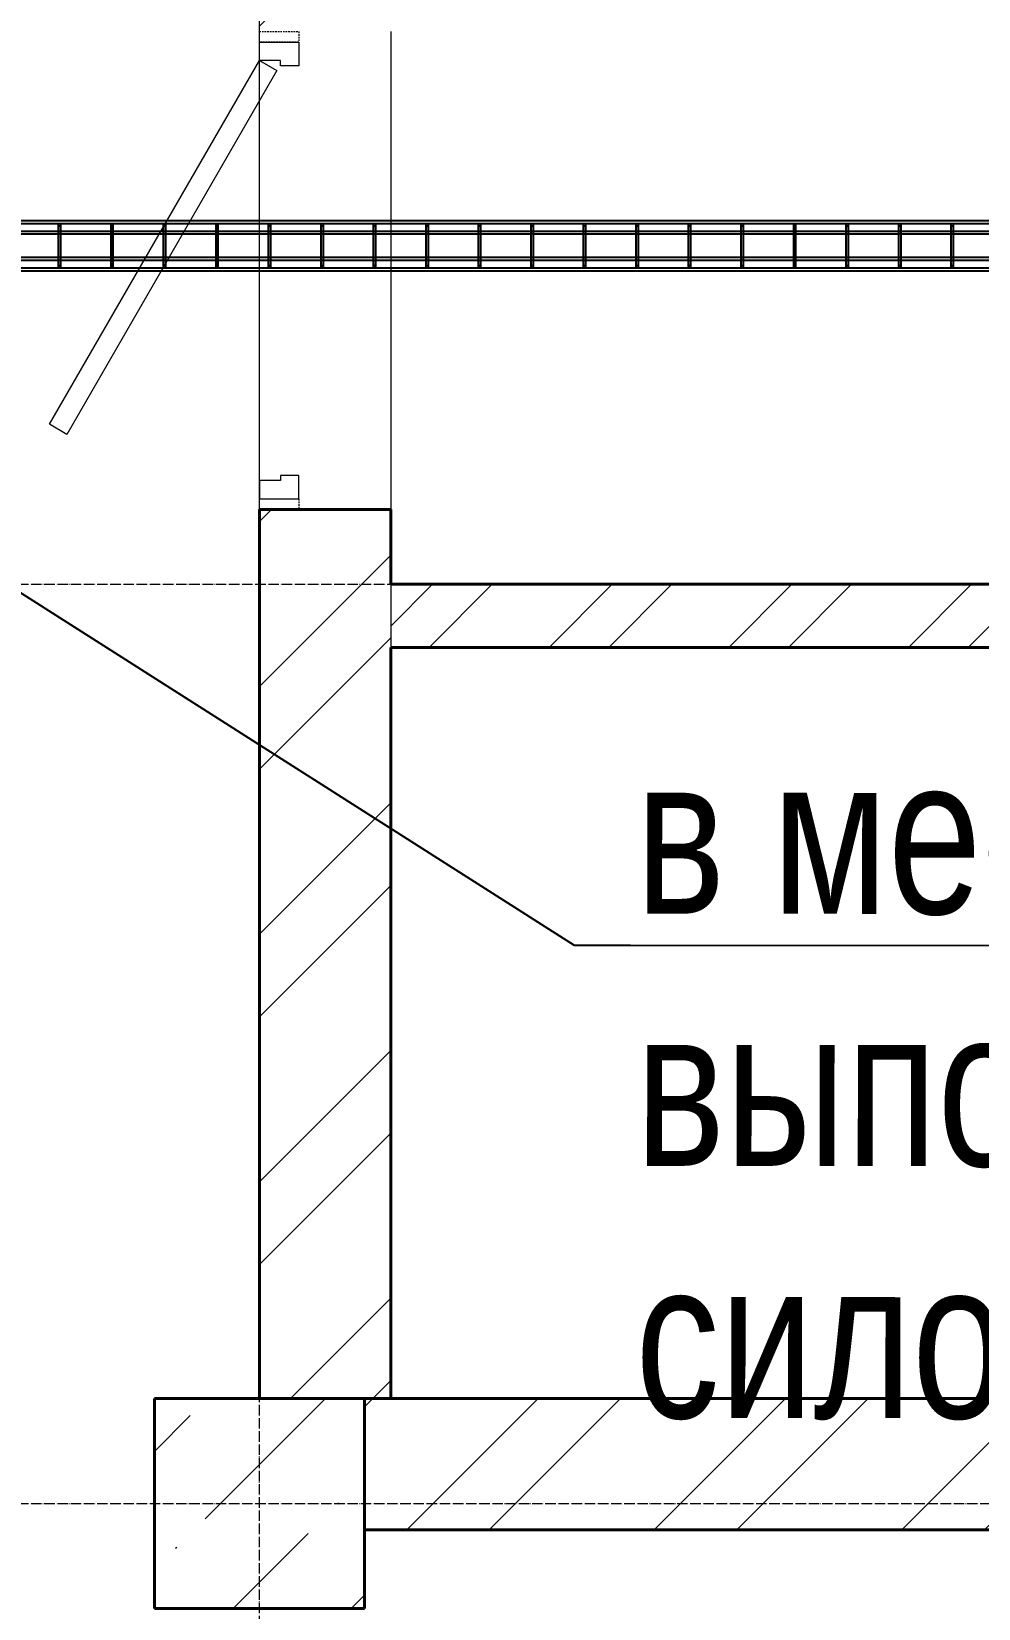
# Model space of a CAD drawing. Header units: millimetres. Extents: x 0 to 351840, y -132678 to 32417.
# Drawn here: x 326935 to 328739, y 9385 to 12388 of the extents above; entities that cross this region are included whole.
import ezdxf
from ezdxf import colors
from ezdxf.entities.mleader import LeaderData, LeaderLine
from ezdxf.math import Vec2, Vec3

# ---------------------------------------------------------------- set-up
doc = ezdxf.new("R2010")
doc.units = ezdxf.units.MM
doc.linetypes.add('BI_линия_сетки', pattern=[25, 20, -2.5, 0, -2.5])
doc.linetypes.add('BI_невидимые', pattern=[5, 3, -2])
for name, color, linetype, lineweight in [('E-CABL-TRAY-IDEN', 7, 'Continuous', 9), ('Двери', 7, 'Continuous', 18), ('Несущие колонны', 7, 'Continuous', 18), ('Оси', 7, 'Continuous', 9), ('Перекрытие', 7, 'Continuous', 18), ('Стены внутренние', 7, 'Continuous', 18), ('Стены несущие', 7, 'Continuous', 18), ('Стены штриховка', 7, 'Continuous', 18)]:
    doc.layers.add(name, color=color, linetype=linetype, lineweight=lineweight)
doc.styles.add('новый', font='Шрифт GOST2304A.ttf', dxfattribs={"width": 0.8, "height": 250})
pattern_1 = [(45, (5685.963916207497, 5809.43320737043), (-235.7317231780653, 235.7317231780653), []), (45, (5843.118398326207, 5809.43320737043), (-235.7317231780653, 235.7317231780653), [])]

# ---------------------------------------------------------------- blocks, each defined once
blk = doc.blocks.new('_временные_конструкции_колонны_монолитные_прямоугольная - _временная_конструкция_колонна_400x400-V12--01 Подвал__-3_000____Отделочный_')
at = {"layer": 'Несущие колонны', "lineweight": 9}
h = blk.add_hatch(dxfattribs=at)
h.set_pattern_fill('FP_13', color=9, style=0, pattern_type=2)
h.set_pattern_definition([(45, (-26950, -7900), (84.18954758163274, 308.6959506083616), [396.875, -79.375, 3.353, -76.02199999999999])])
h.paths.add_polyline_path([(200.0000000000282, -199.9999999999892), (200.0000000000282, 200.0000000000108), (-199.9999999999675, 200.0000000000108), (-199.9999999999675, -199.9999999999892)])
at = {"layer": 'Несущие колонны', "color": 9, "lineweight": 40}
for p, q in [((199.9999999999998, 200), (-200.0000000000001, 200)), ((-200.0000000000001, 200), (-200.0000000000001, -199.9999999999999)), ((199.9999999999998, -199.9999999999999), (199.9999999999998, 200)), ((-200.0000000000001, -199.9999999999999), (199.9999999999998, -199.9999999999999))]:
    blk.add_line(p, q, dxfattribs=at)
blk = doc.blocks.new('_Двери_Металлические_Однопольная_Техническая_1_3_4_8 - _дверь_ДМВ_2200-910_Л Д-7_  перемычка-7813470--01 Подвал__-3_000____Отделочный_')
at = {"layer": 'Двери', "color": 9, "lineweight": 9}
for p, q in [((-187.0468203356627, 491.6987298107683), (-167.8203230275599, 524.9999999999887)), ((-167.8203230275594, 524.9999999999897), (524.9999999999918, 124.99999999999)), ((505.773502691889, 91.6987298107696), (-187.0468203356629, 491.6987298107683)), ((-275.0000000000089, 124.99999999999), (-310.0000000000083, 124.99999999999)), ((-310.0000000000083, 124.99999999999), (-310.0000000000083, 49.99999999999066)), ((-275.0000000000094, 84.99999999999069), (-275.0000000000077, 124.99999999999)), ((524.9999999999918, 124.99999999999), (505.7735026918891, 91.6987298107696)), ((524.9999999999918, 124.99999999999), (559.9999999999924, 124.99999999999)), ((524.9999999999918, 84.99999999999069), (524.9999999999918, 124.99999999999)), ((559.9999999999924, 124.99999999999), (559.9999999999924, 49.99999999999066)), ((-265.0000000000093, 84.99999999999069), (-275.0000000000094, 84.99999999999069)), ((-265.0000000000093, 49.99999999999066), (-265.0000000000093, 84.99999999999069)), ((514.9999999999909, 84.99999999999069), (524.9999999999918, 84.99999999999069)), ((514.9999999999909, 49.99999999999066), (514.9999999999909, 84.99999999999069)), ((-310.0000000000083, 49.99999999999066), (-265.0000000000093, 49.99999999999066)), ((559.9999999999924, 49.99999999999066), (514.9999999999909, 49.99999999999066))]:
    blk.add_line(p, q, dxfattribs=at)
at = {"layer": 'Двери', "color": 9, "linetype": 'BI_невидимые', "lineweight": 9}
for p, q in [((-330.0000000000063, 49.9999999999911), (-330.0000000000063, 124.9999999999917)), ((-330.0000000000063, 124.9999999999917), (-310.0000000000317, 124.9999999999917)), ((-330.0000000000065, 49.99999999998727), (-330.0000000000065, 124.9999999999918)), ((-330.0000000000065, 124.9999999999918), (-310.0000000000078, 124.9999999999918)), ((-310.0000000000317, 124.9999999999917), (-310.0000000000317, 49.9999999999911)), ((-310.0000000000078, 124.9999999999918), (-310.0000000000078, 49.99999999998727)), ((560.000000000028, 49.9999999999911), (560.000000000028, 124.9999999999985)), ((560.000000000028, 124.9999999999985), (579.9999999999935, 124.9999999999985)), ((560.0000000000018, 49.99999999998727), (560.0000000000018, 124.9999999999918)), ((560.0000000000018, 124.9999999999918), (579.9999999999936, 124.9999999999918)), ((579.9999999999935, 124.9999999999985), (579.9999999999935, 49.9999999999911)), ((579.9999999999936, 124.9999999999918), (579.9999999999936, 49.99999999998727)), ((-310.0000000000317, 49.9999999999911), (-330.0000000000063, 49.9999999999911)), ((-310.0000000000078, 49.99999999998727), (-330.0000000000065, 49.99999999998727)), ((579.9999999999935, 49.9999999999911), (560.000000000028, 49.9999999999911)), ((579.9999999999936, 49.99999999998727), (560.0000000000018, 49.99999999998727))]:
    blk.add_line(p, q, dxfattribs=at)
blk = doc.blocks.new('Подоснова подвал')
at = {"layer": 'Стены внутренние', "lineweight": 9}
h = blk.add_hatch(dxfattribs=at)
h.set_pattern_fill('FP_37', color=9, angle=45, style=0, pattern_type=2)
h.set_pattern_definition(pattern_1)
h.paths.add_polyline_path([(32835.96391620737, 13909.43320737024), (32885.96391620737, 13909.43320737024), (32885.96391620738, 15601.93320737025), (32635.96391620738, 15601.93320737025), (32635.96391620737, 13909.43320737024)])
h.paths.add_polyline_path([(32885.96391620738, 16511.93320737025), (32885.96391620738, 16656.93320737024), (32635.96391620738, 16656.93320737024), (32635.96391620738, 16511.93320737025)])
h = blk.add_hatch(dxfattribs=at)
h.set_pattern_fill('FP_50', color=9, style=0, pattern_type=2)
h.set_pattern_definition([(45, (5685.963916207497, 5809.43320737043), (-171.0738791063674, 171.0738791063674), []), (45, (5800.012916207497, 5809.43320737043), (-171.0738791063674, 171.0738791063674), [])])
h.paths.add_polyline_path([(36435.96391620732, 15339.43320737023), (36435.96391620732, 15459.43320737023), (32885.96391620737, 15459.43320737024), (32885.96391620737, 15339.43320737024), (36414.41931650796, 15339.43320737023)])
h = blk.add_hatch(dxfattribs=at)
h.set_pattern_fill('FP_37', color=9, angle=45, style=0, pattern_type=2)
h.set_pattern_definition(pattern_1)
h.paths.add_polyline_path([(42085.9639162074, 13659.43320737021), (42085.9639162074, 13909.43320737021), (39135.96391620739, 13909.43320737022), (39135.96391620739, 13659.43320737022)])
h.paths.add_polyline_path([(38735.96391620738, 13659.43320737022), (38735.96391620738, 13909.43320737022), (32835.96391620737, 13909.43320737024), (32835.96391620737, 13659.43320737024), (36414.41931650796, 13659.43320737023)])
at = {"layer": 'Оси', "color": 9, "linetype": 'BI_линия_сетки'}
for p, q in [((32635.96391620732, 799.880450557298), (32635.96391620738, 35999.73080138941)), ((-805.1805818183893, 15459.43320737034), (56347.16817378759, 15459.43320737015)), ((-805.1805818183939, 13709.43320737034), (56347.16817378758, 13709.43320737015))]:
    blk.add_line(p, q, dxfattribs=at)
at = {"layer": 'Перекрытие', "color": 9, "lineweight": 9}
for p, q in [((32635.96391620735, 15601.93320737024), (32635.96391620735, 16511.93320737024)), ((32885.96391620735, 16511.93320737023), (32885.96391620735, 15601.93320737024))]:
    blk.add_line(p, q, dxfattribs=at)
at = {"layer": 'Стены несущие', "color": 9, "lineweight": 40}
for p, q in [((32885.96391620735, 15601.93320737024), (32635.96391620735, 15601.93320737024)), ((32635.96391620735, 15601.93320737024), (32635.96391620734, 13909.43320737023)), ((32885.96391620735, 15459.43320737023), (32885.96391620735, 15601.93320737024)), ((36315.96391620729, 15459.43320737022), (32885.96391620734, 15459.43320737023)), ((32885.96391620734, 13909.43320737023), (32885.96391620735, 15339.43320737023)), ((32885.96391620734, 15339.43320737023), (36435.96391620729, 15339.43320737022)), ((32835.96391620734, 13909.43320737023), (38735.96391620734, 13909.43320737021)), ((32835.96391620734, 13659.43320737023), (38735.96391620734, 13659.43320737021))]:
    blk.add_line(p, q, dxfattribs=at)
at = {"layer": 'Стены штриховка', "color": 9}
blk.add_line((32885.96391620734, 15459.43320737023), (32885.96391620734, 15339.43320737023), dxfattribs=at)
at = {"layer": 'Двери', "color": 9, "rotation": 89.9999999999999}
blk.add_blockref('_Двери_Металлические_Однопольная_Техническая_1_3_4_8 - _дверь_ДМВ_2200-910_Л Д-7_  перемычка-7813470--01 Подвал__-3_000____Отделочный_', (32760.96391620735, 15931.93320737024), dxfattribs=at)
at = {"layer": 'Несущие колонны', "color": 9}
blk.add_blockref('_временные_конструкции_колонны_монолитные_прямоугольная - _временная_конструкция_колонна_400x400-V12--01 Подвал__-3_000____Отделочный_', (32635.96391620734, 13709.43320737023), dxfattribs=at)
blk = doc.blocks.new('*U48')
at = {"color": 0, "linetype": 'ByBlock', "lineweight": -2}
for p, q in [((21839.60486248896, 47.49999999999994), (187.0010570778932, 47.49999999999994)), ((287.3010575927283, 42.50000476837153), (21839.60486248896, 42.50000476837124)), ((1287.301057592728, 42.50000476837153), (1287.301057592728, 41.46095424890513)), ((1287.301057592728, 41.46095424890513), (1287.301057592728, 40.00000715255732)), ((1287.301057592728, 40.00000715255732), (1287.301057592728, 37.50000208616251)), ((1287.301057592728, 37.50000208616251), (1287.301057592728, -37.50000208616262)), ((1292.301060274937, 41.46095424890513), (1292.301060274937, 42.50000476837153)), ((1292.301060274937, 40.00000715255732), (1292.301060274937, 41.46095424890513)), ((1292.301060274937, 37.50000208616251), (1292.301060274937, 40.00000715255732)), ((1292.301060274937, -37.50000208616262), (1292.301060274937, 37.50000208616251)), ((1387.301057592728, 42.50000476837153), (1387.301057592728, 41.46095424890513)), ((1387.301057592728, 41.46095424890513), (1387.301057592728, 40.00000715255732)), ((1387.301057592728, 40.00000715255732), (1387.301057592728, 37.50000208616251)), ((1387.301057592728, 37.50000208616251), (1387.301057592728, -37.50000208616262)), ((1392.301060274937, 41.46095424890513), (1392.301060274937, 42.50000476837153)), ((1392.301060274937, 40.00000715255732), (1392.301060274937, 41.46095424890513)), ((1392.301060274937, 37.50000208616251), (1392.301060274937, 40.00000715255732)), ((1392.301060274937, -37.50000208616262), (1392.301060274937, 37.50000208616251)), ((1487.301057592728, 42.50000476837153), (1487.301057592728, 41.46095424890513)), ((1487.301057592728, 41.46095424890513), (1487.301057592728, 40.00000715255732)), ((1487.301057592728, 40.00000715255732), (1487.301057592728, 37.50000208616251)), ((1487.301057592728, 37.50000208616251), (1487.301057592728, -37.50000208616262)), ((1492.301060274937, 41.46095424890513), (1492.301060274937, 42.50000476837153)), ((1492.301060274937, 40.00000715255732), (1492.301060274937, 41.46095424890513)), ((1492.301060274937, 37.50000208616251), (1492.301060274937, 40.00000715255732)), ((1492.301060274937, -37.50000208616262), (1492.301060274937, 37.50000208616251)), ((1587.301057592728, 42.50000476837153), (1587.301057592728, 41.46095424890513)), ((1587.301057592728, 41.46095424890513), (1587.301057592728, 40.00000715255732)), ((1587.301057592728, 40.00000715255732), (1587.301057592728, 37.50000208616251)), ((1587.301057592728, 37.50000208616251), (1587.301057592728, -37.50000208616262)), ((1592.301060274937, 41.46095424890513), (1592.301060274937, 42.50000476837153)), ((1592.301060274937, 40.00000715255732), (1592.301060274937, 41.46095424890513)), ((1592.301060274937, 37.50000208616251), (1592.301060274937, 40.00000715255732)), ((1592.301060274937, -37.50000208616262), (1592.301060274937, 37.50000208616251)), ((1687.301057592728, 42.50000476837153), (1687.301057592728, 41.46095424890513)), ((1687.301057592728, 41.46095424890513), (1687.301057592728, 40.00000715255732)), ((1687.301057592728, 40.00000715255732), (1687.301057592728, 37.50000208616251)), ((1687.301057592728, 37.50000208616251), (1687.301057592728, -37.50000208616262)), ((1692.301060274937, 41.46095424890513), (1692.301060274937, 42.50000476837153)), ((1692.301060274937, 40.00000715255732), (1692.301060274937, 41.46095424890513)), ((1692.301060274937, 37.50000208616251), (1692.301060274937, 40.00000715255732)), ((1692.301060274937, -37.50000208616262), (1692.301060274937, 37.50000208616251)), ((1787.301057592728, 42.50000476837153), (1787.301057592728, 41.46095424890513)), ((1787.301057592728, 41.46095424890513), (1787.301057592728, 40.00000715255732)), ((1787.301057592728, 40.00000715255732), (1787.301057592728, 37.50000208616251)), ((1787.301057592728, 37.50000208616251), (1787.301057592728, -37.50000208616262)), ((1792.301060274937, 41.46095424890513), (1792.301060274937, 42.50000476837153)), ((1792.301060274937, 40.00000715255732), (1792.301060274937, 41.46095424890513)), ((1792.301060274937, 37.50000208616251), (1792.301060274937, 40.00000715255732)), ((1792.301060274937, -37.50000208616262), (1792.301060274937, 37.50000208616251)), ((1887.301057592728, 42.50000476837153), (1887.301057592728, 41.46095424890513)), ((1887.301057592728, 41.46095424890513), (1887.301057592728, 40.00000715255732)), ((1887.301057592728, 40.00000715255732), (1887.301057592728, 37.50000208616251)), ((1887.301057592728, 37.50000208616251), (1887.301057592728, -37.50000208616262)), ((1892.301060274937, 41.46095424890513), (1892.301060274937, 42.50000476837153)), ((1892.301060274937, 40.00000715255732), (1892.301060274937, 41.46095424890513)), ((1892.301060274937, 37.50000208616251), (1892.301060274937, 40.00000715255732)), ((1892.301060274937, -37.50000208616262), (1892.301060274937, 37.50000208616251)), ((1987.301057592728, 42.50000476837153), (1987.301057592728, 41.46095424890513)), ((1987.301057592728, 41.46095424890513), (1987.301057592728, 40.00000715255732)), ((1987.301057592728, 40.00000715255732), (1987.301057592728, 37.50000208616251)), ((1987.301057592728, 37.50000208616251), (1987.301057592728, -37.50000208616262)), ((1992.301060274937, 41.46095424890513), (1992.301060274937, 42.50000476837153)), ((1992.301060274937, 40.00000715255732), (1992.301060274937, 41.46095424890513)), ((1992.301060274937, 37.50000208616251), (1992.301060274937, 40.00000715255732)), ((1992.301060274937, -37.50000208616262), (1992.301060274937, 37.50000208616251)), ((2087.301057592728, 42.50000476837153), (2087.301057592728, 41.46095424890513)), ((2087.301057592728, 41.46095424890513), (2087.301057592728, 40.00000715255732)), ((2087.301057592728, 40.00000715255732), (2087.301057592728, 37.50000208616251)), ((2087.301057592728, 37.50000208616251), (2087.301057592728, -37.50000208616262)), ((2092.301060274937, 41.46095424890513), (2092.301060274937, 42.50000476837153)), ((2092.301060274937, 40.00000715255732), (2092.301060274937, 41.46095424890513)), ((2092.301060274937, 37.50000208616251), (2092.301060274937, 40.00000715255732)), ((2092.301060274937, -37.50000208616262), (2092.301060274937, 37.50000208616251)), ((2187.301057592728, 42.50000476837153), (2187.301057592728, 41.46095424890513)), ((2187.301057592728, 41.46095424890513), (2187.301057592728, 40.00000715255732)), ((2187.301057592728, 40.00000715255732), (2187.301057592728, 37.50000208616251)), ((2187.301057592728, 37.50000208616251), (2187.301057592728, -37.50000208616262)), ((2192.301060274937, 41.46095424890513), (2192.301060274937, 42.50000476837153)), ((2192.301060274937, 40.00000715255732), (2192.301060274937, 41.46095424890513)), ((2192.301060274937, 37.50000208616251), (2192.301060274937, 40.00000715255732)), ((2192.301060274937, -37.50000208616262), (2192.301060274937, 37.50000208616251)), ((2287.301057592728, 42.50000476837153), (2287.301057592728, 41.46095424890513)), ((2287.301057592728, 41.46095424890513), (2287.301057592728, 40.00000715255732)), ((2287.301057592728, 40.00000715255732), (2287.301057592728, 37.50000208616251)), ((2287.301057592728, 37.50000208616251), (2287.301057592728, -37.50000208616262)), ((2292.301060274937, 41.46095424890513), (2292.301060274937, 42.50000476837153)), ((2292.301060274937, 40.00000715255732), (2292.301060274937, 41.46095424890513)), ((2292.301060274937, 37.50000208616251), (2292.301060274937, 40.00000715255732)), ((2292.301060274937, -37.50000208616262), (2292.301060274937, 37.50000208616251)), ((2387.301057592728, 42.50000476837153), (2387.301057592728, 41.46095424890513)), ((2387.301057592728, 41.46095424890513), (2387.301057592728, 40.00000715255732)), ((2387.301057592728, 40.00000715255732), (2387.301057592728, 37.50000208616251)), ((2387.301057592728, 37.50000208616251), (2387.301057592728, -37.50000208616262)), ((2392.301060274937, 41.46095424890513), (2392.301060274937, 42.50000476837153)), ((2392.301060274937, 40.00000715255732), (2392.301060274937, 41.46095424890513)), ((2392.301060274937, 37.50000208616251), (2392.301060274937, 40.00000715255732)), ((2392.301060274937, -37.50000208616262), (2392.301060274937, 37.50000208616251)), ((2487.301057592728, 42.50000476837153), (2487.301057592728, 41.46095424890513)), ((2487.301057592728, 41.46095424890513), (2487.301057592728, 40.00000715255732)), ((2487.301057592728, 40.00000715255732), (2487.301057592728, 37.50000208616251)), ((2487.301057592728, 37.50000208616251), (2487.301057592728, -37.50000208616262)), ((2492.301060274937, 41.46095424890513), (2492.301060274937, 42.50000476837153)), ((2492.301060274937, 40.00000715255732), (2492.301060274937, 41.46095424890513)), ((2492.301060274937, 37.50000208616251), (2492.301060274937, 40.00000715255732)), ((2492.301060274937, -37.50000208616262), (2492.301060274937, 37.50000208616251)), ((2587.301057592728, 42.50000476837153), (2587.301057592728, 41.46095424890513)), ((2587.301057592728, 41.46095424890513), (2587.301057592728, 40.00000715255732)), ((2587.301057592728, 40.00000715255732), (2587.301057592728, 37.50000208616251)), ((2587.301057592728, 37.50000208616251), (2587.301057592728, -37.50000208616262)), ((2592.301060274937, 41.46095424890513), (2592.301060274937, 42.50000476837153)), ((2592.301060274937, 40.00000715255732), (2592.301060274937, 41.46095424890513)), ((2592.301060274937, 37.50000208616251), (2592.301060274937, 40.00000715255732)), ((2592.301060274937, -37.50000208616262), (2592.301060274937, 37.50000208616251)), ((2687.301057592728, 42.50000476837153), (2687.301057592728, 41.46095424890513)), ((2687.301057592728, 41.46095424890513), (2687.301057592728, 40.00000715255732)), ((2687.301057592728, 40.00000715255732), (2687.301057592728, 37.50000208616251)), ((2687.301057592728, 37.50000208616251), (2687.301057592728, -37.50000208616262)), ((2692.301060274937, 41.46095424890513), (2692.301060274937, 42.50000476837153)), ((2692.301060274937, 40.00000715255732), (2692.301060274937, 41.46095424890513)), ((2692.301060274937, 37.50000208616251), (2692.301060274937, 40.00000715255732)), ((2692.301060274937, -37.50000208616262), (2692.301060274937, 37.50000208616251)), ((2787.301057592728, 42.50000476837153), (2787.301057592728, 41.46095424890513)), ((2787.301057592728, 41.46095424890513), (2787.301057592728, 40.00000715255732)), ((2787.301057592728, 40.00000715255732), (2787.301057592728, 37.50000208616251)), ((2787.301057592728, 37.50000208616251), (2787.301057592728, -37.50000208616262)), ((2792.301060274937, 41.46095424890513), (2792.301060274937, 42.50000476837153)), ((2792.301060274937, 40.00000715255732), (2792.301060274937, 41.46095424890513)), ((2792.301060274937, 37.50000208616251), (2792.301060274937, 40.00000715255732)), ((2792.301060274937, -37.50000208616262), (2792.301060274937, 37.50000208616251)), ((2887.301057592728, 42.50000476837153), (2887.301057592728, 41.46095424890513)), ((2887.301057592728, 41.46095424890513), (2887.301057592728, 40.00000715255732)), ((2887.301057592728, 40.00000715255732), (2887.301057592728, 37.50000208616251)), ((2887.301057592728, 37.50000208616251), (2887.301057592728, -37.50000208616262)), ((2892.301060274937, 41.46095424890513), (2892.301060274937, 42.50000476837153)), ((2892.301060274937, 40.00000715255732), (2892.301060274937, 41.46095424890513)), ((2892.301060274937, 37.50000208616251), (2892.301060274937, 40.00000715255732)), ((2892.301060274937, -37.50000208616262), (2892.301060274937, 37.50000208616251)), ((2987.301057592728, 42.50000476837153), (2987.301057592728, 41.46095424890513)), ((2987.301057592728, 41.46095424890513), (2987.301057592728, 40.00000715255732)), ((2987.301057592728, 40.00000715255732), (2987.301057592728, 37.50000208616251)), ((2987.301057592728, 37.50000208616251), (2987.301057592728, -37.50000208616262)), ((2992.301060274937, 41.46095424890513), (2992.301060274937, 42.50000476837153)), ((2992.301060274937, 40.00000715255732), (2992.301060274937, 41.46095424890513)), ((2992.301060274937, 37.50000208616251), (2992.301060274937, 40.00000715255732)), ((2992.301060274937, -37.50000208616262), (2992.301060274937, 37.50000208616251)), ((21839.60486248896, 27.49999850988382), (292.3010602749373, 27.49999850988382)), ((292.3010602749373, 22.49999582767481), (21839.60486248896, 22.49999582767481)), ((21839.60486248896, -22.50000149011618), (292.3010602749373, -22.50000149011618)), ((292.3010602749373, -27.50000417232519), (21839.60486248896, -27.50000417232519)), ((187.0010570778932, -47.50000000000006), (21839.60486248896, -47.49999999999994)), ((21839.60486248896, -42.50000476837153), (287.3010575927283, -42.50000476837164)), ((1287.301057592728, -37.50000208616262), (1287.301057592728, -40.00000715255743)), ((1287.301057592728, -40.00000715255743), (1287.301057592728, -41.46095424890524)), ((1287.301057592728, -41.46095424890524), (1287.301057592728, -42.50000476837164)), ((1292.301060274937, -40.00000715255743), (1292.301060274937, -37.50000208616262)), ((1292.301060274937, -41.46095424890524), (1292.301060274937, -40.00000715255743)), ((1292.301060274937, -42.50000476837164), (1292.301060274937, -41.46095424890524)), ((1387.301057592728, -37.50000208616262), (1387.301057592728, -40.00000715255743)), ((1387.301057592728, -40.00000715255743), (1387.301057592728, -41.46095424890524)), ((1387.301057592728, -41.46095424890524), (1387.301057592728, -42.50000476837164)), ((1392.301060274937, -40.00000715255743), (1392.301060274937, -37.50000208616262)), ((1392.301060274937, -41.46095424890524), (1392.301060274937, -40.00000715255743)), ((1392.301060274937, -42.50000476837164), (1392.301060274937, -41.46095424890524)), ((1487.301057592728, -37.50000208616262), (1487.301057592728, -40.00000715255743)), ((1487.301057592728, -40.00000715255743), (1487.301057592728, -41.46095424890524)), ((1487.301057592728, -41.46095424890524), (1487.301057592728, -42.50000476837164)), ((1492.301060274937, -40.00000715255743), (1492.301060274937, -37.50000208616262)), ((1492.301060274937, -41.46095424890524), (1492.301060274937, -40.00000715255743)), ((1492.301060274937, -42.50000476837164), (1492.301060274937, -41.46095424890524)), ((1587.301057592728, -37.50000208616262), (1587.301057592728, -40.00000715255743)), ((1587.301057592728, -40.00000715255743), (1587.301057592728, -41.46095424890524)), ((1587.301057592728, -41.46095424890524), (1587.301057592728, -42.50000476837164)), ((1592.301060274937, -40.00000715255743), (1592.301060274937, -37.50000208616262)), ((1592.301060274937, -41.46095424890524), (1592.301060274937, -40.00000715255743)), ((1592.301060274937, -42.50000476837164), (1592.301060274937, -41.46095424890524)), ((1687.301057592728, -37.50000208616262), (1687.301057592728, -40.00000715255743)), ((1687.301057592728, -40.00000715255743), (1687.301057592728, -41.46095424890524)), ((1687.301057592728, -41.46095424890524), (1687.301057592728, -42.50000476837164)), ((1692.301060274937, -40.00000715255743), (1692.301060274937, -37.50000208616262)), ((1692.301060274937, -41.46095424890524), (1692.301060274937, -40.00000715255743)), ((1692.301060274937, -42.50000476837164), (1692.301060274937, -41.46095424890524)), ((1787.301057592728, -37.50000208616262), (1787.301057592728, -40.00000715255743)), ((1787.301057592728, -40.00000715255743), (1787.301057592728, -41.46095424890524)), ((1787.301057592728, -41.46095424890524), (1787.301057592728, -42.50000476837164)), ((1792.301060274937, -40.00000715255743), (1792.301060274937, -37.50000208616262)), ((1792.301060274937, -41.46095424890524), (1792.301060274937, -40.00000715255743)), ((1792.301060274937, -42.50000476837164), (1792.301060274937, -41.46095424890524)), ((1887.301057592728, -37.50000208616262), (1887.301057592728, -40.00000715255743)), ((1887.301057592728, -40.00000715255743), (1887.301057592728, -41.46095424890524)), ((1887.301057592728, -41.46095424890524), (1887.301057592728, -42.50000476837164)), ((1892.301060274937, -40.00000715255743), (1892.301060274937, -37.50000208616262)), ((1892.301060274937, -41.46095424890524), (1892.301060274937, -40.00000715255743)), ((1892.301060274937, -42.50000476837164), (1892.301060274937, -41.46095424890524)), ((1987.301057592728, -37.50000208616262), (1987.301057592728, -40.00000715255743)), ((1987.301057592728, -40.00000715255743), (1987.301057592728, -41.46095424890524)), ((1987.301057592728, -41.46095424890524), (1987.301057592728, -42.50000476837164)), ((1992.301060274937, -40.00000715255743), (1992.301060274937, -37.50000208616262)), ((1992.301060274937, -41.46095424890524), (1992.301060274937, -40.00000715255743)), ((1992.301060274937, -42.50000476837164), (1992.301060274937, -41.46095424890524)), ((2087.301057592728, -37.50000208616262), (2087.301057592728, -40.00000715255743)), ((2087.301057592728, -40.00000715255743), (2087.301057592728, -41.46095424890524)), ((2087.301057592728, -41.46095424890524), (2087.301057592728, -42.50000476837164)), ((2092.301060274937, -40.00000715255743), (2092.301060274937, -37.50000208616262)), ((2092.301060274937, -41.46095424890524), (2092.301060274937, -40.00000715255743)), ((2092.301060274937, -42.50000476837164), (2092.301060274937, -41.46095424890524)), ((2187.301057592728, -37.50000208616262), (2187.301057592728, -40.00000715255743)), ((2187.301057592728, -40.00000715255743), (2187.301057592728, -41.46095424890524)), ((2187.301057592728, -41.46095424890524), (2187.301057592728, -42.50000476837164)), ((2192.301060274937, -40.00000715255743), (2192.301060274937, -37.50000208616262)), ((2192.301060274937, -41.46095424890524), (2192.301060274937, -40.00000715255743)), ((2192.301060274937, -42.50000476837164), (2192.301060274937, -41.46095424890524)), ((2287.301057592728, -37.50000208616262), (2287.301057592728, -40.00000715255743)), ((2287.301057592728, -40.00000715255743), (2287.301057592728, -41.46095424890524)), ((2287.301057592728, -41.46095424890524), (2287.301057592728, -42.50000476837164)), ((2292.301060274937, -40.00000715255743), (2292.301060274937, -37.50000208616262)), ((2292.301060274937, -41.46095424890524), (2292.301060274937, -40.00000715255743)), ((2292.301060274937, -42.50000476837164), (2292.301060274937, -41.46095424890524)), ((2387.301057592728, -37.50000208616262), (2387.301057592728, -40.00000715255743)), ((2387.301057592728, -40.00000715255743), (2387.301057592728, -41.46095424890524)), ((2387.301057592728, -41.46095424890524), (2387.301057592728, -42.50000476837164)), ((2392.301060274937, -40.00000715255743), (2392.301060274937, -37.50000208616262)), ((2392.301060274937, -41.46095424890524), (2392.301060274937, -40.00000715255743)), ((2392.301060274937, -42.50000476837164), (2392.301060274937, -41.46095424890524)), ((2487.301057592728, -37.50000208616262), (2487.301057592728, -40.00000715255743)), ((2487.301057592728, -40.00000715255743), (2487.301057592728, -41.46095424890524)), ((2487.301057592728, -41.46095424890524), (2487.301057592728, -42.50000476837164)), ((2492.301060274937, -40.00000715255743), (2492.301060274937, -37.50000208616262)), ((2492.301060274937, -41.46095424890524), (2492.301060274937, -40.00000715255743)), ((2492.301060274937, -42.50000476837164), (2492.301060274937, -41.46095424890524)), ((2587.301057592728, -37.50000208616262), (2587.301057592728, -40.00000715255743)), ((2587.301057592728, -40.00000715255743), (2587.301057592728, -41.46095424890524)), ((2587.301057592728, -41.46095424890524), (2587.301057592728, -42.50000476837164)), ((2592.301060274937, -40.00000715255743), (2592.301060274937, -37.50000208616262)), ((2592.301060274937, -41.46095424890524), (2592.301060274937, -40.00000715255743)), ((2592.301060274937, -42.50000476837164), (2592.301060274937, -41.46095424890524)), ((2687.301057592728, -37.50000208616262), (2687.301057592728, -40.00000715255743)), ((2687.301057592728, -40.00000715255743), (2687.301057592728, -41.46095424890524)), ((2687.301057592728, -41.46095424890524), (2687.301057592728, -42.50000476837164)), ((2692.301060274937, -40.00000715255743), (2692.301060274937, -37.50000208616262)), ((2692.301060274937, -41.46095424890524), (2692.301060274937, -40.00000715255743)), ((2692.301060274937, -42.50000476837164), (2692.301060274937, -41.46095424890524)), ((2787.301057592728, -37.50000208616262), (2787.301057592728, -40.00000715255743)), ((2787.301057592728, -40.00000715255743), (2787.301057592728, -41.46095424890524)), ((2787.301057592728, -41.46095424890524), (2787.301057592728, -42.50000476837164)), ((2792.301060274937, -40.00000715255743), (2792.301060274937, -37.50000208616262)), ((2792.301060274937, -41.46095424890524), (2792.301060274937, -40.00000715255743)), ((2792.301060274937, -42.50000476837164), (2792.301060274937, -41.46095424890524)), ((2887.301057592728, -37.50000208616262), (2887.301057592728, -40.00000715255743)), ((2887.301057592728, -40.00000715255743), (2887.301057592728, -41.46095424890524)), ((2887.301057592728, -41.46095424890524), (2887.301057592728, -42.50000476837164)), ((2892.301060274937, -40.00000715255743), (2892.301060274937, -37.50000208616262)), ((2892.301060274937, -41.46095424890524), (2892.301060274937, -40.00000715255743)), ((2892.301060274937, -42.50000476837164), (2892.301060274937, -41.46095424890524)), ((2987.301057592728, -37.50000208616262), (2987.301057592728, -40.00000715255743)), ((2987.301057592728, -40.00000715255743), (2987.301057592728, -41.46095424890524)), ((2987.301057592728, -41.46095424890524), (2987.301057592728, -42.50000476837164)), ((2992.301060274937, -40.00000715255743), (2992.301060274937, -37.50000208616262)), ((2992.301060274937, -41.46095424890524), (2992.301060274937, -40.00000715255743)), ((2992.301060274937, -42.50000476837164), (2992.301060274937, -41.46095424890524))]:
    blk.add_line(p, q, dxfattribs=at)
for centre, start, end in [((1289.80105710397, 40.00000357627772), 180, 0), ((1389.80105710397, 40.00000357627772), 180, 0), ((1489.80105710397, 40.00000357627772), 180, 0), ((1589.80105710397, 40.00000357627772), 180, 0), ((1689.80105710397, 40.00000357627772), 180, 0), ((1789.80105710397, 40.00000357627772), 180, 0), ((1889.80105710397, 40.00000357627772), 180, 0), ((1989.80105710397, 40.00000357627772), 180, 0), ((2089.80105710397, 40.00000357627772), 180, 0), ((2189.80105710397, 40.00000357627772), 180, 0), ((2289.80105710397, 40.00000357627772), 180, 0), ((2389.80105710397, 40.00000357627772), 180, 0), ((2489.80105710397, 40.00000357627772), 180, 0), ((2589.80105710397, 40.00000357627772), 180, 0), ((2689.80105710397, 40.00000357627772), 180, 0), ((2789.80105710397, 40.00000357627772), 180, 0), ((2889.80105710397, 40.00000357627772), 180, 0), ((2989.80105710397, 40.00000357627772), 180, 0), ((1289.80105710397, -40.00000357627783), 0, 180), ((1389.80105710397, -40.00000357627783), 0, 180), ((1489.80105710397, -40.00000357627783), 0, 180), ((1589.80105710397, -40.00000357627783), 0, 180), ((1689.80105710397, -40.00000357627783), 0, 180), ((1789.80105710397, -40.00000357627783), 0, 180), ((1889.80105710397, -40.00000357627783), 0, 180), ((1989.80105710397, -40.00000357627783), 0, 180), ((2089.80105710397, -40.00000357627783), 0, 180), ((2189.80105710397, -40.00000357627783), 0, 180), ((2289.80105710397, -40.00000357627783), 0, 180), ((2389.80105710397, -40.00000357627783), 0, 180), ((2489.80105710397, -40.00000357627783), 0, 180), ((2589.80105710397, -40.00000357627783), 0, 180), ((2689.80105710397, -40.00000357627783), 0, 180), ((2789.80105710397, -40.00000357627783), 0, 180), ((2889.80105710397, -40.00000357627783), 0, 180), ((2989.80105710397, -40.00000357627783), 0, 180)]:
    blk.add_arc(centre, 2.500000000000227, start, end, dxfattribs=at)
blk = doc.blocks.new('_DotSmall')
at = {"color": 0, "linetype": 'ByBlock', "const_width": 0.5}
blk.add_lwpolyline([(-0.0625, 0, 1), (0.0625, 0, 1)], format="xyb", close=True, dxfattribs=at)

msp = doc.modelspace()

# ---------------------------------------------------------------- block references
msp.add_blockref('Подоснова подвал', (294733.2743935608, -4123.993226549035))
at = {"color": 1}
msp.add_blockref('*U48', (325698.7385310488, 11979.98587856738), dxfattribs=at)

# ---------------------------------------------------------------- leaders
at = {"layer": 'E-CABL-TRAY-IDEN', "color": 0}
ml = msp.add_multileader_mtext('Standard', dxfattribs=at)
ml.set_content('{\\C0;в местах пересечения с силовыми лотками выполнять опуск на 200мм от уровня силового лотка}', color=1, style='новый')
ml.set_leader_properties()
ml.set_arrow_properties(name='DOTSMALL')
ml.build(insert=Vec2(0, 0))
ml.multileader.update_dxf_attribs({"text_left_attachment_type": 6, "text_right_attachment_type": 6, "dogleg_length": 107.0691860290244, "arrow_head_size": 300})
ctx = ml.context
ctx.base_point, ctx.char_height, ctx.arrow_head_size, ctx.landing_gap_size, ctx.plane_origin, ctx.plane_x_axis, ctx.plane_y_axis = Vec3(328075.6246604818, 10648.31023719444), 300, 300, 10, Vec3(285187.1377727358, 28697.26234862188), Vec3(0.9999997705105429, -0.0006774797870729432), Vec3(0.0006774797870729432, 0.9999997705105429)
ctx.left_attachment, ctx.right_attachment = 6, 6
notes = []
notes.append((ctx, [(1, (1, 1, 0), (327968.555499024, 10648.3827744038), (0.9999997705105428, -0.0006774797870729431), 107.0691860290246, [(0, [(325832.8395878841, 12007.48587707724)], 0, [])])]))
ctx.mtext.insert, ctx.mtext.text_direction, ctx.mtext.rotation, ctx.mtext.width, ctx.mtext.defined_height, ctx.mtext.line_spacing_factor, ctx.mtext.line_spacing_style, ctx.mtext.flow_direction = Vec3(328085.8685509102, 11008.30337978037), Vec3(0.9999997705105429, -0.0006774797870729432), 6.282507827340688, 6701.026268293363, 388.8000000001508, 0.9600000000000002, 2, 5
for ctx, leaders in notes:
    for number, flags, end, landing, length, lines in leaders:
        leader = LeaderData()
        leader.index, (leader.has_last_leader_line, leader.has_dogleg_vector, leader.attachment_direction) = number, flags
        leader.last_leader_point, leader.dogleg_vector, leader.dogleg_length = Vec3(end), Vec3(landing), length
        for number, points, colour, breaks in lines:
            line = LeaderLine()
            line.index, line.vertices, line.color, line.breaks = number, Vec3.list(points), colors.encode_raw_color(colour), breaks
            leader.lines.append(line)
        ctx.leaders.append(leader)

doc.saveas('drawing.dxf')
